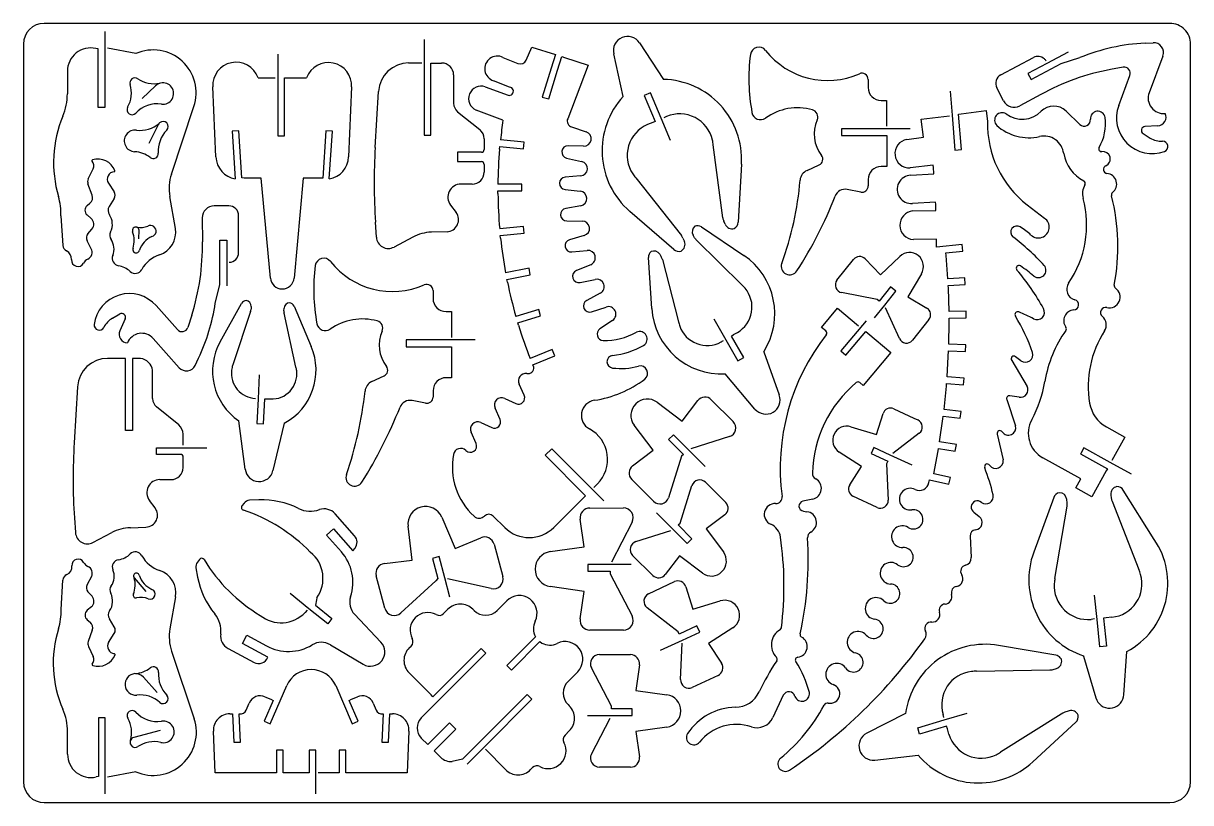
# Model space of a CAD drawing. Header units: metres. Extents: x 0 to 249, y 0 to 166.
import ezdxf

# ---------------------------------------------------------------- set-up
doc = ezdxf.new("R2010")
doc.units = ezdxf.units.M

msp = doc.modelspace()

# ---------------------------------------------------------------- linework, layer by layer
at = {"linetype": 'CONTINUOUS'}
for p, q in [((244.976305, 166.360079), (4.44405, 166.360079)), ((17.432036, 164.639334), (17.432036, 148.374397)), ((85.663889, 162.933523), (85.663889, 142.493887)), ((131.645573, 162.185366), (136.762948, 154.404538)), ((239.69432, 162.140522), (241.400116, 162.2303)), ((0, 161.930993), (0.029911, 4.44405)), ((16.010539, 160.917976), (15.501792, 161.003294)), ((16.010539, 148.374397), (16.010539, 160.917976)), ((24.030773, 159.896022), (17.955743, 161.063146)), ((54.361036, 159.791295), (54.361036, 142.374212)), ((107.42028, 158.534377), (108.662235, 161.302541)), ((108.662235, 161.302541), (113.689847, 159.686523)), ((113.689847, 159.686523), (112.747155, 156.798639)), ((128.174127, 150.768498), (126.139141, 159.851118)), ((223.24984, 160.210263), (218.671122, 157.801199)), ((249.420354, 4.44405), (249.420354, 161.930993)), ((82.327126, 157.905926), (85.140195, 157.905926)), ((87.085387, 142.493887), (87.085387, 157.890948)), ((87.085387, 157.890948), (89.374746, 157.890948)), ((102.482447, 159.088013), (105.684557, 157.801184)), ((114.121905, 156.39152), (115.064582, 159.279404)), ((115.064582, 159.279404), (115.605112, 159.102961)), ((115.605112, 159.102961), (120.692592, 157.457017)), ((120.692592, 157.457017), (116.308395, 146.010223)), ((208.840346, 155.362209), (215.813164, 159.073065)), ((218.671122, 157.801199), (214.64604, 155.63156)), ((215.320536, 154.367292), (221.754682, 157.808812)), ((221.754682, 157.808812), (225.756618, 159.04957)), ((243.479992, 159.387306), (240.547218, 151.561574)), ((9.411794, 156.140277), (9.411794, 151.352075)), ((50.141434, 154.763684), (53.837327, 154.763684)), ((55.782534, 142.374212), (55.782534, 154.763684)), ((55.782534, 154.763684), (60.525846, 154.763684)), ((91.933441, 155.347231), (91.933441, 149.302126)), ((112.747155, 156.798639), (110.876763, 150.63383)), ((112.247937, 150.215349), (114.121905, 156.39152)), ((214.64604, 155.63156), (215.320536, 154.367292)), ((234.980934, 156.99319), (232.317497, 156.499407)), ((234.05322, 148.823321), (236.44732, 155.227541)), ((25.362495, 150.334597), (28.250379, 153.057887)), ((41.148599, 137.840383), (40.490221, 152.78855)), ((70.147138, 152.78855), (69.488761, 137.840383)), ((98.711739, 152.818462), (103.559808, 151.007923)), ((103.903945, 152.758594), (100.46244, 154.120254)), ((180.500177, 154.359664), (180.500177, 152.683793)), ((209.453834, 149.795924), (208.00241, 152.579067)), ((75.189713, 139.875354), (75.907944, 151.845858)), ((110.876763, 150.63383), (112.247937, 150.215349)), ((133.979836, 151.546581), (132.662288, 150.976834)), ((132.662288, 150.976834), (135.026462, 145.440476)), ((136.284158, 146.114964), (133.979836, 151.546581)), ((183.28332, 149.900651), (184.465407, 149.900651)), ((184.465407, 149.900651), (184.465407, 144.379256)), ((198.022003, 151.905726), (198.44097, 146.758409)), ((217.414219, 151.142606), (212.910317, 148.748505)), ((17.432036, 148.374397), (16.010539, 148.374397)), ((31.647008, 134.18935), (36.450173, 148.598859)), ((92.801302, 147.506551), (97.514688, 143.690952)), ((102.482447, 145.681049), (96.721642, 147.850702)), ((200.416103, 147.042693), (205.713051, 147.745961)), ((205.713051, 147.745961), (206.027277, 145.441639)), ((222.785983, 147.641219), (225.748682, 144.768313)), ((26.873771, 140.78812), (28.893794, 144.798224)), ((134.503546, 145.217177), (133.381311, 144.753335)), ((135.026462, 145.440476), (134.503546, 145.217177)), ((138.304181, 141.371652), (136.284158, 146.114964)), ((191.827267, 145.875569), (197.917261, 146.653652)), ((192.32105, 142.045023), (191.827267, 145.875569)), ((198.44097, 146.758409), (199.024532, 139.321733)), ((199.849287, 146.997708), (200.416103, 147.042693)), ((200.447812, 139.456305), (199.849287, 146.997708)), ((46.027548, 143.449994), (44.605076, 143.361778)), ((44.605076, 143.361778), (45.263453, 133.141961)), ((46.665854, 133.355851), (46.027548, 143.449994)), ((54.361036, 142.374212), (55.782534, 142.374212)), ((64.609805, 143.449994), (63.969241, 133.32014)), ((66.032278, 143.361778), (64.609805, 143.449994)), ((65.3739, 133.141961), (66.032278, 143.361778)), ((85.663889, 142.493887), (87.085387, 142.493887)), ((117.131367, 144.244573), (120.243698, 143.22708)), ((189.522945, 143.855547), (174.799255, 143.855547)), ((174.799255, 143.855547), (174.799255, 142.449013)), ((174.799255, 142.449013), (184.477114, 142.449013)), ((184.477114, 142.449013), (184.48037, 141.880414)), ((239.275352, 142.838069), (240.786628, 141.880429)), ((242.417609, 144.513954), (239.64943, 144.334382)), ((98.472329, 141.700856), (98.472329, 139.456387)), ((101.749254, 139.516239), (101.80269, 140.082322)), ((101.80269, 140.082322), (106.875191, 139.603501)), ((107.016276, 141.027515), (101.958738, 141.506335)), ((106.875191, 139.603501), (107.016276, 141.027515)), ((119.690062, 140.129712), (116.413136, 140.234454)), ((149.466661, 124.837394), (147.416712, 140.399049)), ((184.48037, 141.880414), (184.48037, 135.805383)), ((188.789751, 141.581166), (192.32105, 142.045023)), ((97.85884, 138.842898), (92.771376, 138.842898)), ((92.771376, 138.842898), (92.771376, 136.852787)), ((116.083948, 137.600943), (119.286057, 136.897676)), ((199.024532, 139.321733), (200.447812, 139.456305)), ((13.870808, 133.141946), (14.903266, 135.281673)), ((92.771376, 136.852787), (97.85884, 136.852787)), ((98.472329, 136.239299), (98.472329, 134.593369)), ((153.431875, 136.329077), (152.743586, 123.894716)), ((167.452358, 134.982411), (170.040994, 136.149535)), ((184.48037, 135.805383), (183.298283, 135.805383)), ((194.400925, 136.059771), (189.493018, 135.521098)), ((18.180191, 132.259106), (19.407168, 130.403678)), ((47.178734, 133.306555), (46.665854, 133.355851)), ((50.829753, 133.306555), (47.178734, 133.306555)), ((52.774945, 111.999058), (50.829753, 133.306555)), ((59.807616, 133.306555), (57.862409, 111.999058)), ((63.458619, 133.306555), (59.807616, 133.306555)), ((63.969241, 133.32014), (63.458619, 133.306555)), ((119.06161, 133.785345), (115.784685, 133.545935)), ((130.837564, 133.351415), (140.593525, 121.066685)), ((180.51514, 133.022241), (180.51514, 131.660596)), ((189.627687, 133.94997), (194.550556, 134.264195)), ((14.723706, 129.700426), (13.810957, 132.10949)), ((95.913633, 132.034674), (93.489621, 132.034674)), ((101.40343, 130.583248), (106.490894, 130.598211)), ((101.405102, 130.014652), (101.40343, 130.583248)), ((106.492566, 132.019711), (101.405102, 132.019711)), ((106.490894, 130.598211), (106.492566, 132.019711)), ((115.754759, 130.882513), (119.001758, 130.538361)), ((178.929049, 130.328877), (176.026201, 130.897476)), ((13.631399, 127.455956), (14.229923, 127.94974)), ((19.407168, 128.982181), (18.344785, 127.291347)), ((32.484943, 122.577976), (31.287893, 129.3862)), ((43.916772, 127.396119), (40.789482, 127.396119)), ((91.275078, 127.560683), (92.472128, 125.98957)), ((119.106485, 127.411067), (115.889412, 126.827505)), ((194.924635, 128.18915), (189.986802, 127.904865)), ((214.511372, 127.605588), (218.177339, 124.792519)), ((8.020223, 125.256376), (8.43919, 118.971862)), ((14.484298, 124.687777), (13.631399, 125.450897)), ((38.230787, 124.837424), (38.24575, 119.720033)), ((45.996647, 117.415711), (45.996647, 125.316244)), ((139.007433, 118.074059), (129.580661, 126.22898)), ((190.061617, 126.303795), (194.99945, 126.393574)), ((13.781031, 121.455741), (14.648892, 122.443308)), ((75.444086, 120.707585), (75.234603, 123.894731)), ((106.836718, 123.011907), (101.77918, 122.518123)), ((106.976164, 121.587734), (106.836718, 123.011907)), ((116.113859, 124.208957), (119.405762, 124.164068)), ((144.887943, 122.922113), (153.940652, 116.832119)), ((149.960429, 123.475749), (149.661181, 124.164053)), ((14.499262, 118.253631), (13.616436, 119.959428)), ((24.704117, 120.348485), (24.71908, 122.18895)), ((41.986528, 110.520124), (41.986528, 120.079148)), ((41.986528, 120.079148), (43.467878, 120.079148)), ((43.467878, 120.079148), (43.467878, 110.323187)), ((83.209951, 120.722533), (79.199832, 118.612732)), ((90.526922, 121.889657), (87.190144, 121.784915)), ((101.903663, 121.093951), (106.976164, 121.587734)), ((101.958753, 120.528027), (101.903663, 121.093951)), ((119.839693, 121.081663), (116.697436, 120.153949)), ((140.937677, 120.483123), (141.251902, 119.794834)), ((143.421571, 120.602828), (143.092382, 121.171427)), ((153.566573, 110.502715), (143.780671, 120.124008)), ((195.104192, 120.30358), (190.166359, 120.213801)), ((195.104192, 118.612746), (195.104192, 120.30358)), ((117.221145, 117.565327), (120.468145, 117.894516)), ((200.610624, 119.151419), (195.104192, 118.612746)), ((197.128181, 117.383017), (200.764222, 117.742132)), ((197.184067, 116.817171), (197.128181, 117.383017)), ((200.764222, 117.742132), (200.610624, 119.151419)), ((121.231264, 114.842038), (118.208712, 113.585135)), ((134.294047, 105.490067), (133.560853, 116.383225)), ((135.969917, 117.056566), (136.299106, 116.487967)), ((136.538531, 115.919368), (139.980051, 102.632109)), ((173.841599, 111.520223), (177.387846, 115.964272)), ((179.886689, 116.083978), (183.118725, 112.672384)), ((183.118725, 112.672384), (187.263512, 116.607687)), ((197.558146, 111.849412), (197.184067, 116.817171)), ((108.063695, 114.078918), (103.051061, 113.091352)), ((103.329861, 111.688979), (108.327547, 112.676546)), ((108.327547, 112.676546), (108.063695, 114.078918)), ((191.917046, 112.911794), (189.014198, 107.988924)), ((41.005106, 106.618289), (41.986528, 110.520124)), ((103.440088, 111.131167), (103.329861, 111.688979)), ((118.986795, 111.071329), (122.203853, 111.714744)), ((185.300565, 110.090337), (182.876537, 107.022895)), ((186.425577, 109.200923), (185.300565, 110.090337)), ((201.194186, 112.043932), (197.558146, 111.849412)), ((197.632512, 110.427102), (201.268553, 110.621623)), ((197.662887, 109.859315), (197.632512, 110.427102)), ((197.797556, 104.86163), (197.662887, 109.859315)), ((201.268553, 110.621623), (201.194186, 112.043932)), ((87.534281, 109.305665), (87.534281, 107.614831)), ((123.266235, 108.78197), (120.378351, 107.210841)), ((182.430421, 107.375436), (174.844129, 108.871749)), ((182.876537, 107.022895), (182.430421, 107.375436)), ((184.046439, 106.208297), (186.425577, 109.200923)), ((189.014198, 107.988924), (193.054243, 105.594823)), ((32.918876, 100.986179), (28.370084, 106.103585)), ((42.04638, 98.397558), (46.610135, 106.567427)), ((48.555342, 104.831719), (44.814559, 93.684187)), ((48.675047, 105.909049), (48.660084, 105.355428)), ((55.677792, 104.981335), (55.707718, 105.549934)), ((57.832482, 105.983865), (61.498449, 97.380065)), ((90.317423, 104.831689), (91.49951, 104.846652)), ((91.49951, 104.846652), (91.49951, 99.295331)), ((110.128607, 105.280598), (105.235663, 103.814211)), ((110.535518, 103.89546), (110.128607, 105.280598)), ((121.410807, 104.771851), (124.538101, 105.804307)), ((170.549711, 101.464985), (173.991246, 105.579845)), ((173.991246, 105.579845), (178.480155, 101.794173)), ((181.891748, 103.49997), (184.046439, 106.208297)), ((187.173733, 99.055936), (184.24096, 105.609787)), ((201.448559, 104.891556), (197.797556, 104.86163)), ((201.458843, 103.47004), (201.448559, 104.891556)), ((19.048054, 103.42517), (20.619183, 104.322957)), ((21.756381, 103.275538), (20.619183, 100.746769)), ((35.971354, 104.053636), (35.163345, 101.450051)), ((58.25145, 92.98092), (55.722681, 104.457625)), ((105.642575, 102.444036), (110.535518, 103.89546)), ((105.804277, 101.898915), (105.642575, 102.444036)), ((125.914709, 102.961312), (123.191419, 101.120848)), ((147.506491, 103.26056), (150.095112, 98.786584)), ((180.08121, 102.886482), (174.67952, 96.452336)), ((193.503137, 103.14087), (189.971839, 98.69682)), ((197.752666, 97.873848), (197.821792, 102.49146)), ((197.821792, 102.49146), (197.822802, 103.440113)), ((197.822802, 103.440113), (201.458843, 103.47004)), ((151.30231, 99.58362), (151.770998, 99.908819)), ((151.770998, 99.908819), (152.579007, 100.372676)), ((171.447499, 100.701865), (170.549711, 101.464985)), ((175.770227, 95.531043), (179.98983, 100.558654)), ((179.98983, 100.558654), (180.425362, 100.193118)), ((180.425362, 100.193118), (185.348231, 96.078258)), ((27.726669, 99.085862), (33.263028, 92.846237)), ((96.557048, 98.771621), (81.833328, 98.771621)), ((81.833328, 98.771621), (81.833328, 97.335161)), ((81.833328, 97.335161), (91.514473, 97.335161)), ((91.514473, 97.335161), (91.514473, 90.721457)), ((150.095112, 98.786584), (152.683734, 94.327572)), ((153.928937, 95.057512), (151.30231, 99.58362)), ((201.388707, 97.754143), (197.752666, 97.873848)), ((201.332603, 96.332323), (201.388707, 97.754143)), ((21.831196, 94.836348), (18.015598, 94.836348)), ((21.831196, 79.439287), (21.831196, 94.836348)), ((25.063232, 94.836348), (23.342472, 94.836348)), ((23.342472, 94.836348), (23.342472, 79.439287)), ((36.734474, 93.34002), (37.452704, 94.896185)), ((113.016506, 96.721672), (108.303105, 94.791429)), ((108.882369, 93.492806), (113.565829, 95.393124)), ((113.565829, 95.393124), (113.016506, 96.721672)), ((152.683734, 94.327572), (153.928937, 95.057512)), ((158.205129, 96.272778), (161.51198, 87.025564)), ((174.67952, 96.452336), (175.770227, 95.531043)), ((185.348231, 96.078258), (179.467721, 89.075513)), ((197.378588, 90.915978), (197.640922, 95.270728)), ((197.640922, 95.270728), (197.696562, 96.452043)), ((197.696562, 96.452043), (201.332603, 96.332323)), ((213.16469, 94.312623), (212.027492, 95.195448)), ((27.621928, 86.247511), (27.621928, 92.292616)), ((109.096151, 92.965927), (108.882369, 93.492806)), ((211.189557, 94.372476), (214.481446, 88.866044)), ((50.41077, 91.334975), (50.141434, 86.187659)), ((74.486416, 89.913448), (77.075038, 91.095535)), ((91.514473, 90.721457), (90.332386, 90.721457)), ((156.319774, 84.032938), (149.99037, 91.514503)), ((201.014629, 90.616715), (197.378588, 90.915978)), ((200.907001, 89.208628), (201.014629, 90.616715)), ((11.581452, 88.77628), (10.863217, 76.805776)), ((87.549244, 87.938315), (87.549244, 86.57667)), ((107.016291, 86.965712), (105.909019, 89.344849)), ((179.467721, 89.075513), (178.734528, 89.674038)), ((196.735173, 83.958137), (197.228957, 88.910918)), ((197.228957, 88.910918), (197.27096, 89.477964)), ((197.27096, 89.477964), (200.907001, 89.208628)), ((49.049125, 86.382179), (49.617724, 86.292401)), ((50.141434, 86.187659), (49.872097, 80.920637)), ((51.29139, 80.845937), (51.590878, 86.23672)), ((51.590878, 86.23672), (52.161456, 86.202622)), ((52.161456, 86.202622), (52.819834, 86.172696)), ((85.948189, 85.274878), (83.060305, 85.828514)), ((102.856541, 86.307334), (105.250641, 85.200062)), ((135.43126, 85.469399), (140.78806, 81.429353)), ((140.78806, 81.429353), (144.109875, 85.828514)), ((146.997759, 86.023034), (151.681219, 81.339575)), ((210.142138, 86.038012), (212.012529, 80.426839)), ((212.790612, 86.576685), (210.770589, 86.875948)), ((33.188212, 80.636337), (28.474826, 84.466884)), ((101.868974, 81.818395), (100.791629, 84.227459)), ((182.310716, 78.571411), (183.687324, 83.06035)), ((185.976683, 84.077842), (190.241606, 82.094157)), ((196.495763, 81.968041), (196.563417, 82.532601)), ((196.563417, 82.532601), (200.184495, 82.09867)), ((200.356251, 83.509243), (196.735173, 83.958137)), ((200.184495, 82.09867), (200.356251, 83.509243)), ((47.388218, 71.194588), (46.056499, 81.489221)), ((49.872097, 80.920637), (51.29139, 80.845937)), ((55.752607, 80.980475), (53.343543, 70.880362)), ((97.724187, 81.145054), (100.103325, 80.067709)), ((134.578361, 75.219655), (130.523353, 80.561492)), ((176.83421, 80.262244), (182.310716, 78.571411)), ((190.241606, 82.094157), (191.138963, 81.698705)), ((195.777533, 77.045171), (196.495763, 81.968041)), ((231.419709, 80.232333), (235.355012, 78.047716)), ((23.342472, 79.439287), (21.831196, 79.439287)), ((34.130889, 76.29703), (34.130889, 78.646241)), ((96.721657, 76.671078), (95.659275, 79.065179)), ((138.887743, 78.511543), (137.883269, 77.507069)), ((137.883269, 77.507069), (141.055452, 74.334885)), ((145.651077, 71.748208), (138.887743, 78.511543)), ((150.903136, 78.137465), (142.613562, 75.53388)), ((191.438225, 78.85571), (185.767199, 74.501439)), ((208.092189, 78.646226), (209.349092, 73.169721)), ((235.355012, 78.047716), (232.57187, 73.020104)), ((28.429938, 74.29197), (28.429938, 75.77332)), ((28.429938, 75.77332), (39.188427, 75.77332)), ((112.896786, 75.563806), (111.490252, 74.157272)), ((124.014392, 64.446201), (112.896786, 75.563806)), ((130.179201, 71.89784), (134.578361, 75.219655)), ((179.123569, 71.748223), (174.305471, 74.845591)), ((181.742117, 75.803232), (181.143561, 74.508447)), ((185.213563, 74.187214), (181.742117, 75.803232)), ((194.52063, 70.162132), (195.448344, 75.070038)), ((195.448344, 75.070038), (195.541821, 75.630901)), ((195.541821, 75.630901), (199.132972, 75.032376)), ((199.368684, 76.446646), (195.777533, 77.045171)), ((199.132972, 75.032376), (199.368684, 76.446646)), ((226.616544, 75.728416), (225.947492, 74.566917)), ((232.227718, 72.616085), (226.616544, 75.728416)), ((33.58628, 74.29197), (28.429938, 74.29197)), ((34.130889, 73.169736), (34.132621, 73.765455)), ((34.130889, 71.523791), (34.130889, 73.169736)), ((111.490252, 74.157272), (120.138941, 65.508583)), ((140.653392, 73.932825), (137.87025, 65.104579)), ((141.055452, 74.334885), (140.653392, 73.932825)), ((181.143561, 74.508447), (184.689823, 72.862503)), ((184.689823, 72.862503), (184.450444, 72.346749)), ((184.450444, 72.346749), (184.794596, 64.595847)), ((189.897023, 72.01756), (185.213563, 74.187214)), ((225.958166, 69.129676), (217.80326, 73.633578)), ((225.947492, 74.566917), (225.883009, 74.450666)), ((225.883009, 74.450666), (231.628851, 71.263519)), ((236.746583, 70.117242), (232.227718, 72.616085)), ((176.579837, 67.827883), (179.123569, 71.748223)), ((198.081855, 69.399012), (194.52063, 70.162132)), ((231.374819, 70.805546), (228.322341, 65.314077)), ((231.628851, 71.263519), (231.374819, 70.805546)), ((29.16313, 68.965096), (31.572194, 68.965096)), ((122.652747, 68.037352), (121.90459, 67.289196)), ((134.66814, 64.326496), (129.98468, 69.009956)), ((140.30921, 59.672965), (142.823016, 67.678237)), ((145.770753, 68.381504), (150.080134, 64.102049)), ((193.503137, 68.33663), (193.621182, 68.89284)), ((193.621182, 68.89284), (197.780932, 68.010016)), ((197.780932, 68.010016), (198.081855, 69.399012)), ((224.910747, 67.214395), (225.958166, 69.129676)), ((120.138941, 65.508583), (113.330717, 58.74525)), ((182.415458, 63.024719), (177.268141, 65.403856)), ((220.167435, 65.149483), (215.88798, 53.448318)), ((228.322341, 65.314077), (224.910747, 67.214395)), ((232.362536, 65.733045), (232.452165, 64.999852)), ((241.639527, 56.156646), (235.01101, 66.705649)), ((28.145637, 62.905013), (26.948587, 64.49112)), ((47.163726, 63.937454), (46.714832, 63.383819)), ((50.350873, 64.610795), (48.33085, 64.53598)), ((121.051647, 62.890035), (128.233949, 62.904999)), ((168.67932, 64.790353), (166.584481, 64.356422)), ((220.421808, 47.852111), (223.025393, 63.323981)), ((223.040356, 64.012285), (222.950577, 64.745478)), ((232.616759, 64.326511), (238.377714, 49.752427)), ((10.908107, 60.825153), (11.132554, 57.637999)), ((70.77556, 56.964639), (66.600847, 61.678022)), ((89.389679, 60.944828), (92.247637, 54.226385)), ((102.871504, 58.730287), (100.387624, 61.184239)), ((119.82467, 54.600463), (118.986735, 60.525861)), ((130.074429, 59.867486), (125.660306, 51.353465)), ((135.311525, 61.857579), (141.835449, 55.333658)), ((149.885613, 61.438612), (145.875495, 58.416064)), ((166.674245, 62.216695), (167.437365, 62.111953)), ((203.12443, 61.977299), (204.261628, 61.079512)), ((14.873341, 55.528199), (18.898423, 57.652964)), ((22.878615, 58.700381), (26.200431, 58.820086)), ((64.805256, 57.11427), (66.301569, 58.445989)), ((66.301569, 58.445989), (70.431393, 53.762528)), ((83.075238, 51.772431), (82.207376, 58.999623)), ((130.897416, 55.737665), (138.334092, 58.086877)), ((139.90715, 59.270905), (140.30921, 59.672965)), ((142.839923, 56.338132), (139.90715, 59.270905)), ((145.875495, 58.416064), (149.571388, 53.508159)), ((67.947528, 53.568008), (64.805256, 57.11427)), ((92.247637, 54.226385), (97.739105, 56.560633)), ((100.567137, 55.169062), (102.437528, 48.241133)), ((141.835449, 55.333658), (142.839923, 56.338132)), ((202.286495, 56.859904), (202.555831, 52.311113)), ((70.431393, 53.762528), (70.865339, 54.301202)), ((88.82108, 52.520588), (87.4396, 52.145768)), ((90.048056, 47.956833), (88.82108, 52.520588)), ((112.597478, 53.582972), (119.82467, 54.600463)), ((134.488553, 48.510473), (130.179171, 52.789929)), ((140.174542, 52.715113), (137.166953, 48.690031)), ((145.082449, 49.01922), (140.174542, 52.715113)), ((36.8691, 50.096561), (37.228214, 48.121428)), ((37.63222, 51.922063), (37.183326, 51.368427)), ((77.134875, 51.039238), (83.075238, 51.772431)), ((87.4396, 52.145768), (88.594488, 47.818416)), ((129.879894, 50.829756), (120.58779, 50.829756)), ((120.58779, 50.829756), (120.58779, 49.408258)), ((8.065067, 41.238389), (8.469072, 47.522904)), ((14.544103, 48.241134), (13.631352, 46.550301)), ((26.215344, 45.098874), (23.731464, 47.956832)), ((77.25458, 41.492761), (75.399152, 48.450616)), ((88.594488, 47.818416), (88.132776, 47.343345)), ((91.155343, 43.841972), (90.048056, 47.956833)), ((99.968612, 45.682438), (90.646582, 47.747349)), ((120.58779, 49.408258), (125.405918, 49.408258)), ((125.405918, 49.408258), (125.405918, 48.839659)), ((125.405918, 48.839659), (130.074414, 39.846818)), ((13.795946, 45.024062), (14.678771, 44.051458)), ((88.132776, 47.343345), (80.651211, 40.490231)), ((119.82467, 45.098876), (112.597478, 46.131332)), ((118.98672, 39.203402), (119.82467, 45.098876)), ((133.605743, 44.590133), (139.112175, 47.178755)), ((141.551165, 46.071483), (143.032515, 41.268319)), ((32.529785, 43.91679), (31.317771, 37.108565)), ((61.034547, 41.402984), (56.994502, 44.620057)), ((101.270404, 41.028902), (103.30539, 43.093814)), ((143.032515, 41.268319), (148.898062, 43.048931)), ((229.414649, 39.113643), (228.875977, 44.260959)), ((14.529139, 41.792025), (13.661278, 41.058832)), ((60.615595, 41.073793), (60.21159, 40.594973)), ((65.044666, 38.200874), (61.034547, 41.402984)), ((62.414279, 42.12642), (65.934, 39.325934)), ((76.386719, 34.265571), (70.760582, 40.205933)), ((89.77872, 40.355562), (90.706434, 41.283276)), ((96.048272, 41.283276), (96.302645, 41.028902)), ((139.920184, 36.480117), (133.291517, 41.612471)), ((13.661278, 39.023846), (14.259803, 38.545026)), ((19.437046, 37.51257), (18.389627, 39.218367)), ((65.934, 39.325934), (65.044666, 38.200874)), ((143.930336, 37.715079), (140.159627, 35.964393)), ((144.528828, 36.405301), (143.930336, 37.715079)), ((228.875977, 39.203422), (228.187673, 39.128606)), ((230.028138, 33.263059), (229.414649, 39.113643)), ((231.374819, 39.457793), (230.809478, 39.397019)), ((230.809478, 39.397019), (231.452892, 33.411767)), ((232.586833, 39.577498), (231.374819, 39.457793)), ((14.738623, 36.79434), (13.855799, 34.385276)), ((18.225032, 34.220681), (19.437046, 36.091073)), ((46.834537, 33.98127), (47.777214, 35.731956)), ((47.777214, 35.731956), (51.951928, 33.45756)), ((109.42531, 35.417729), (103.275463, 29.252919)), ((128.233949, 36.839228), (121.051647, 36.824264)), ((140.159627, 35.964393), (139.920184, 36.480117)), ((140.847898, 34.684541), (144.528828, 36.405301)), ((151.576462, 37.318052), (146.42913, 33.981274)), ((13.915651, 33.35282), (14.933144, 31.213092)), ((43.737169, 32.903924), (49.28849, 29.92626)), ((52.221264, 31.033533), (46.834537, 33.98127)), ((65.598302, 33.696972), (72.630973, 29.552182)), ((82.446786, 33.038591), (82.865754, 33.427632)), ((97.82694, 32.92083), (87.530651, 22.609576)), ((98.846377, 31.901393), (97.82694, 32.92083)), ((104.27737, 28.251012), (110.391514, 34.365171)), ((110.391514, 34.365171), (110.801903, 34.056084)), ((136.164438, 32.514887), (140.847898, 34.684541)), ((140.413952, 26.305183), (140.743141, 34.05609)), ((146.42913, 33.981274), (149.197309, 29.776629)), ((220.646255, 31.467483), (208.346562, 33.56232)), ((231.452892, 33.411767), (230.028138, 33.263059)), ((31.676886, 32.305402), (36.509977, 17.910867)), ((85.035423, 18.090424), (98.846377, 31.901393)), ((123.086633, 31.602131), (129.715299, 31.602131)), ((220.895858, 31.390629), (220.646255, 31.467483)), ((226.541878, 31.317849), (226.541878, 31.302886)), ((226.541878, 31.302886), (229.160426, 22.354931)), ((235.115602, 22.998346), (235.818869, 32.275491)), ((87.130246, 23.013294), (82.431823, 27.696754)), ((103.275463, 29.252919), (104.27737, 28.251012)), ((118.463025, 27.951127), (116.398113, 25.886215)), ((125.645328, 20.589267), (121.380836, 28.804025)), ((131.63058, 29.417514), (130.852497, 23.955971)), ((203.663103, 28.055884), (219.344463, 28.32522)), ((220.032767, 28.429962), (220.750997, 28.654409)), ((28.624408, 23.52204), (25.661708, 26.798966)), ((52.73001, 16.818558), (56.291235, 24.973464)), ((66.7355, 24.988427), (70.281762, 16.818558)), ((148.43419, 27.173044), (142.942721, 24.599386)), ((51.622739, 22.594326), (52.864678, 22.055654)), ((70.147094, 22.055654), (71.37407, 22.594326)), ((87.530651, 22.609576), (87.130246, 23.013294)), ((107.672679, 23.090054), (93.86171, 9.279085)), ((108.677153, 22.08558), (107.672679, 23.090054)), ((130.852497, 23.955971), (137.51109, 23.028257)), ((162.379842, 22.908552), (160.165284, 18.16524)), ((235.083958, 22.57625), (235.115602, 22.998346)), ((47.61262, 19.766295), (48.270998, 21.262608)), ((53.371842, 21.795946), (51.456156, 17.370562)), ((52.864678, 22.055654), (53.371842, 21.795946)), ((69.637641, 21.801232), (70.147094, 22.055654)), ((71.555616, 17.370562), (69.637641, 21.801232)), ((74.740774, 21.262608), (75.384189, 19.766295)), ((98.472299, 11.865762), (108.677153, 22.08558)), ((116.398113, 20.918456), (116.652487, 20.664083)), ((125.645328, 20.020668), (125.645328, 20.589267)), ((130.119304, 20.020668), (125.645328, 20.020668)), ((130.119304, 18.569244), (130.119304, 20.020668)), ((17.461913, 18.12035), (16.040416, 18.12035)), ((16.040416, 18.12035), (16.040416, 5.573462)), ((17.461913, 1.855428), (17.461913, 18.12035)), ((44.141174, 18.973249), (44.710415, 18.968159)), ((44.710415, 18.968159), (44.949624, 12.898218)), ((46.37068, 12.898218), (46.13127, 18.988212)), ((76.865539, 18.988212), (76.626129, 12.898218)), ((78.047185, 12.898218), (78.286378, 18.967745)), ((78.286378, 18.967745), (78.855635, 18.973249)), ((120.572827, 18.569244), (130.119304, 18.569244)), ((121.380836, 10.369449), (125.375991, 18.045535)), ((188.505452, 19.033116), (180.215878, 14.828477)), ((191.094073, 15.965675), (196.735173, 17.641545)), ((196.705247, 18.180218), (196.510726, 18.838596)), ((196.735173, 17.641545), (201.687969, 19.107932)), ((221.786596, 18.87413), (208.825382, 10.773469)), ((222.097679, 19.092969), (221.786596, 18.87413)), ((223.052817, 19.472552), (222.72613, 19.377268)), ((223.44436, 19.601715), (223.052817, 19.472552)), ((9.441675, 10.354486), (9.441675, 15.142688)), ((29.252859, 15.412024), (23.611759, 13.900748)), ((40.96899, 6.329404), (40.609875, 15.292319)), ((51.456156, 17.370562), (52.73001, 16.818558)), ((70.281762, 16.818558), (71.555616, 17.370562)), ((82.386934, 15.292319), (82.027819, 6.329404)), ((91.035623, 17.057968), (86.412016, 12.404435)), ((87.773661, 11.057753), (92.397268, 15.68136)), ((92.397268, 15.68136), (91.035623, 17.057968)), ((116.652487, 15.322245), (115.739736, 14.409494)), ((137.51109, 16.130254), (130.852497, 15.187577)), ((130.852497, 15.187577), (131.63058, 9.755961)), ((191.501621, 14.595708), (191.094073, 15.965675)), ((197.277389, 16.301505), (191.501621, 14.595708)), ((197.43844, 15.756191), (197.277389, 16.301505)), ((197.782592, 14.60403), (197.43844, 15.756191)), ((215.723385, 8.72352), (224.895784, 17.177688)), ((44.949624, 12.898218), (46.37068, 12.898218)), ((76.626129, 12.898218), (78.047185, 12.898218)), ((86.412016, 12.404435), (85.035423, 13.781043)), ((55.483226, 11.177458), (54.061729, 11.177458)), ((54.061729, 11.177458), (54.061729, 6.329404)), ((55.483226, 6.329404), (55.483226, 11.177458)), ((62.485971, 11.177458), (61.064474, 11.177458)), ((61.064474, 11.177458), (61.064474, 6.329404)), ((62.485971, 1.885354), (62.485971, 11.177458)), ((68.93508, 11.177458), (67.513583, 11.177458)), ((67.513583, 11.177458), (67.513583, 6.329404)), ((68.93508, 6.344412), (68.93508, 11.177458)), ((89.150269, 9.681145), (87.773661, 11.057753)), ((94.821295, 8.214758), (98.472299, 11.865762)), ((103.051001, 7.062597), (98.74162, 11.386942)), ((181.921675, 9.067672), (191.183852, 10.100128)), ((93.86171, 9.279085), (91.598275, 8.802793)), ((129.715299, 7.571344), (123.086633, 7.571344)), ((16.040416, 5.573462), (15.531669, 5.491469)), ((24.060653, 6.583777), (17.985622, 5.416653)), ((54.061729, 6.329404), (40.96899, 6.329404)), ((61.064474, 6.329404), (55.483226, 6.329404)), ((67.513583, 6.329404), (63.009681, 6.329404)), ((69.503679, 6.329404), (68.93508, 6.344412)), ((82.027819, 6.329404), (69.503679, 6.329404)), ((108.811807, 7.481565), (108.392839, 7.062597)), ((4.458998, 0), (124.717674, 0.014963)), ((124.717674, 0.014963), (244.976305, 0.014963))]:
    msp.add_line(p, q, dxfattribs=at)
for centre, radius, start, end in [((4.44405, 161.916005), 4.444075, 90, 179.806761), ((244.991242, 161.930993), 4.429112, 0, 90.193239), ((129.101377, 160.525169), 3.037958, 33.126166, 192.819277), ((241.750558, 119.899168), 42.291372, 92.786863, 112.22127), ((241.532652, 160.144967), 2.089541, -21.25977, 93.636604), ((14.394518, 156.145155), 4.982727, 77.160395, 180.056099), ((27.743667, 151.502607), 9.177962, 341.555696, 473.862583), ((194.577582, 154.591719), 39.561773, 172.578969, 190.603312), ((157.162746, 159.455778), 1.832113, 38.619764, 172.292234), ((171.828427, 170.995082), 16.829072, 218.150428, 293.837463), ((45.454969, 153.096219), 4.974273, 19.585781, 183.546121), ((65.179252, 153.010168), 4.972827, -2.554275, 159.352385), ((82.331222, 151.471764), 6.434163, 90.036475, 176.666836), ((89.374746, 155.332209), 2.558739, 0.336374, 90), ((101.272625, 156.685385), 2.690036, 63.272856, 252.471515), ((106.180482, 159.048284), 1.342088, 248.31415, 337.485583), ((216.775845, 157.198084), 2.107678, 47.774807, 117.177553), ((216.76495, 157.212018), 2.104755, 31.9211, 47.300277), ((23.84855, 153.628227), 1.091488, 56.577917, 196.827793), ((179.168331, 154.383269), 1.332055, -1.015374, 113.847054), ((209.803401, 153.554545), 2.048201, 118.047015, 208.441487), ((240.790303, 109.517242), 47.740049, 100.222893, 119.317813), ((235.210793, 155.692342), 1.320999, 339.399109, 460.020729), ((17.073606, 151.469634), 6.019164, 329.88095, 377.825798), ((27.92335, 159.672011), 6.197699, 235.91189, 281.398072), ((29.879, 151.291664), 2.402488, 103.632208, 132.67892), ((29.819852, 151.391157), 2.29211, -98.215467, 102.781484), ((97.830173, 150.289121), 2.678567, 70.784729, 245.552955), ((103.80736, 151.86842), 0.895398, 253.95025, 443.807587), ((136.388201, 137.335301), 17.073351, -3.378703, 88.742299), ((183.28332, 152.683793), 2.783142, 180, 270), ((-2.3792, 151.292116), 11.791146, -23.799509, 0.291355), ((140.782603, 139.181111), 17.124287, 137.416505, 229.144373), ((211.715749, 151.033337), 2.578265, 208.681495, 297.601708), ((243.634349, 150.409921), 3.294948, 159.541985, 275.912762), ((23.23404, 147.93078), 1.085729, 151.477048, 316.058114), ((28.558267, 143.070444), 6.123779, 81.22651, 137.882677), ((94.232906, 149.306013), 2.299468, 180.096852, 231.495201), ((157.501391, 147.628957), 1.837589, 189.931414, 305.338337), ((165.414318, 136.606984), 11.730731, 74.219519, 125.728238), ((168.196588, 146.385371), 1.564345, 335.671088, 434.884357), ((209.130061, 145.691599), 1.598466, 56.707957, 224.371619), ((213.425745, 151.553135), 5.671322, 232.934338, 315.54691), ((220.160297, 144.92481), 3.777976, 45.972944, 135.318174), ((229.573834, 146.007907), 1.585033, 9.869508, 184.246185), ((241.190633, 146.174847), 7.612955, 159.641662, 290.358338), ((32.540846, 136.642067), 26.080309, 157.710576, 196.085112), ((24.964415, 149.726199), 6.217644, 262.895037, 310.634003), ((29.639863, 144.556948), 0.784113, 131.700629, 162.078967), ((29.873879, 144.341863), 1.100833, -46.652305, 133.347695), ((200.616814, 131.25008), 99.189751, 171.634432, 174.064988), ((117.552796, 145.515621), 1.339091, 158.324079, 251.656533), ((136.163595, 138.170836), 7.146355, 112.91276, 213.569323), ((140.219028, 139.867061), 7.177132, 112.683365, 118.24216), ((140.235695, 139.875887), 7.175441, 12.643429, 112.833327), ((176.357802, 142.723727), 7.380665, 155.870878, 218.100343), ((227.746648, 144.837072), 21.727784, 178.405562, 232.472607), ((226.675046, 145.721172), 1.328944, 225.807792, 367.32231), ((221.347715, 144.914881), 9.882378, -30.660454, 7.937632), ((242.351663, 146.324823), 1.812069, -87.914373, 26.469551), ((23.872798, 141.269766), 2.309175, 81.969979, 267.607543), ((35.028923, 139.15394), 6.213213, 135.078319, 184.390287), ((95.928597, 141.702263), 2.543732, -0.03168, 51.42568), ((119.759877, 141.715397), 1.587221, -92.521002, 72.252499), ((214.878814, 152.285724), 10.342392, 228.216148, 282.656467), ((218.083967, 138.060571), 4.239386, 6.950359, 102.797982), ((239.689028, 143.529566), 0.805789, 92.816729, 239.110784), ((200.547618, 132.237109), 125.590394, 176.513193, 183.808693), ((116.399958, 138.898772), 1.335747, 89.434723, 256.315244), ((135.49158, 138.893673), 12.019772, 7.19471, 12.262037), ((189.283562, 138.567632), 3.053725, 99.306017, 273.933042), ((230.37229, 139.576107), 0.603183, 150.255119, 277.125016), ((243.227025, 145.740422), 4.566737, 237.697773, 272.235711), ((243.465223, 140.075475), 1.103322, -70.1919, 93.119806), ((14.801378, 137.062599), 0.150378, 96.804568, 224.315362), ((15.948832, 133.520768), 3.870716, 21.232463, 107.520565), ((23.431084, 132.917565), 6.054893, 52.724515, 86.730571), ((27.76051, 138.585489), 1.077437, -127.929542, 4.942625), ((46.131182, 138.053009), 4.987118, 182.443539, 259.979881), ((64.559394, 138.006403), 4.932162, 279.505472, 358.071025), ((97.85884, 139.456387), 0.613488, -90, 0), ((200.617734, 131.221203), 99.215846, 175.204133, 179.538868), ((169.485943, 137.363393), 1.334741, 294.572821, 397.155853), ((230.267548, 139.935207), 8.090751, 189.688682, 242.818889), ((230.668366, 137.411495), 1.581639, -67.051962, 98.041659), ((13.560996, 135.964918), 1.506157, 333.022917, 401.227116), ((19.529604, 133.107676), 1.594047, 93.865918, 212.16347), ((19.427248, 134.847655), 0.149646, -91.95953, 30.035387), ((97.85884, 136.239299), 0.613488, 0, 90), ((118.954111, 135.357356), 1.575682, -86.088005, 77.838472), ((168.509244, 132.645676), 2.564632, 114.336846, 174.587798), ((183.298283, 133.022241), 2.783142, 90, 180), ((14.576565, 120.170385), 180.524993, 4.477709, 5.049574), ((231.642456, 135.175446), 0.857611, 114.630021, 263.099226), ((15.080628, 132.55385), 1.345185, 154.075542, 199.289061), ((40.964284, 131.077729), 9.823126, 161.532614, 189.915678), ((95.913633, 134.593369), 2.558695, -90, 0), ((115.903607, 132.21272), 1.338509, 95.097262, 263.615239), ((140.232888, 140.816112), 11.999742, 213.349649, 218.467562), ((100.924655, 137.909119), 65.224977, 339.541749, 355.584538), ((189.73256, 130.922981), 3.028805, 91.984286, 274.815143), ((226.288813, 132.198502), 0.609093, 329.028757, 422.330815), ((231.334728, 132.049707), 2.283532, -53.077076, 84.857365), ((13.210527, 129.182241), 1.599446, 309.593992, 378.90366), ((18.244584, 129.692929), 1.362631, -31.439653, 31.439653), ((93.491987, 129.248428), 2.786247, 90.048658, 217.282214), ((200.579893, 131.205896), 99.181945, 180.688179, 185.025224), ((118.820298, 128.966884), 1.581919, -79.577165, 83.413178), ((175.593326, 128.640667), 2.297949, 79.142052, 158.684498), ((179.176899, 131.64407), 1.338343, -100.672342, 0.707503), ((230.070151, 129.994721), 3.767627, 149.885393, 195.35341), ((233.064426, 129.763216), 0.583562, 127.827197, 202.931055), ((-3.97919, 125.817249), 12.012514, -2.676151, 17.433223), ((14.499261, 126.453427), 1.32599, 130.88181, 229.11819), ((19.69151, 126.423423), 1.602173, 147.199435, 214.726292), ((40.789482, 124.837424), 2.558695, 90, 180), ((43.946698, 125.34617), 2.050167, 359.163625, 450.836375), ((92.960904, 160.591628), 86.296538, 326.935974, 338.865003), ((14.593283, 119.775997), 180.527498, 2.100756, 2.671132), ((205.399576, 123.278497), 21.800819, 325.376843, 375.207415), ((189.300813, 118.685019), 44.567275, -10.579157, 14.091477), ((15.502036, 123.476226), 3.520155, -27.336226, 35.307183), ((90.426832, 124.448553), 2.560853, -87.760054, 36.995974), ((116.086629, 125.525516), 1.316841, 98.613342, 271.184842), ((151.426146, 125.038699), 1.969798, 185.865642, 206.361195), ((190.323392, 123.2624), 3.05264, 94.919357, 267.051311), ((216.882999, 122.869223), 2.318271, -132.916397, 56.060242), ((13.473156, 123.485357), 1.571057, 318.449576, 409.93879), ((24.002649, 122.168688), 0.716717, 1.619966, 202.910768), ((24.941715, 127.68067), 4.894591, 262.114249, 289.672809), ((27.158714, 122.00763), 1.20683, 285.060569, 478.14364), ((27.576816, 121.711345), 4.984051, 287.834507, 370.013532), ((119.401558, 122.59173), 1.572344, -73.820276, 89.84678), ((144.346416, 121.87265), 1.436772, 125.536409, 209.21279), ((144.093054, 121.756243), 1.411064, 55.713888, 114.346631), ((151.408589, 124.082164), 1.570002, 202.721443, 288.457409), ((151.146961, 124.001853), 1.600216, 298.301892, 356.16111), ((212.317306, 121.780754), 1.337757, 58.561414, 229.242018), ((187.70281, 87.449263), 43.577909, 50.69967, 54.489617), ((14.770215, 120.589722), 1.314715, 138.798216, 208.647187), ((20.080994, 121.12582), 1.626858, 153.184334, 214.098037), ((15.876113, 118.19435), 3.499235, -23.176818, 35.247383), ((18.449894, 120.005448), 5.242864, -18.137514, 21.062633), ((29.338796, 116.471355), 4.752743, 113.123877, 162.386682), ((77.987233, 120.85289), 2.547294, 183.270109, 298.426702), ((87.500914, 112.633574), 9.156616, 91.944963, 117.944683), ((200.601836, 131.218293), 99.220661, 186.185187, 190.526671), ((117.06857, 118.881747), 1.325232, 106.263305, 276.611208), ((139.787507, 119.16744), 1.593134, -62.071917, 23.191847), ((138.376714, 119.366073), 2.793981, 23.566035, 37.493377), ((145.381688, 121.698787), 2.245703, 209.210846, 224.526657), ((182.419064, 82.172074), 48.291251, 42.307625, 53.055741), ((9.790059, 119.059816), 1.353729, 183.725235, 246.358624), ((8.065005, 115.892773), 2.260671, 1.812421, 58.47035), ((13.107962, 117.490016), 1.587081, 293.905986, 388.760185), ((24.101574, 118.085092), 0.728757, 156.69978, 346.057065), ((-9.472165, 118.649269), 47.729927, -17.806075, 1.28547), ((43.91548, 117.430627), 2.08122, 272.095695, 359.589353), ((120.629288, 116.313173), 1.589533, -67.746025, 95.818512), ((134.965349, 116.471566), 1.407271, 124.940023, 183.599105), ((134.758739, 116.36682), 1.393809, 29.660801, 115.468587), ((140.050175, 119.275185), 1.590603, 229.037545, 287.696265), ((189.344506, 114.450285), 2.997485, -30.88127, 133.967206), ((11.658231, 115.788774), 1.345183, 172.503585, 334.097963), ((14.472828, 114.394672), 1.795825, 113.696326, 153.31491), ((20.559026, 116.203714), 1.58925, 157.294484, 261.346803), ((31.349027, 110.368498), 6.970009, 108.796162, 150.416028), ((64.196819, 114.401778), 1.832113, 38.619764, 172.292234), ((78.886206, 125.989824), 16.87784, 218.230834, 293.676543), ((134.361308, 115.337293), 2.253689, 14.967825, 30.702045), ((145.506448, 104.360727), 15.05561, -32.493571, 55.930137), ((163.750594, 114.496188), 1.821894, 160.265457, 327.239877), ((178.689591, 114.931865), 1.661447, 43.902965, 141.582258), ((19.526841, 109.859345), 4.838646, 47.129864, 80.566373), ((23.89736, 114.560049), 1.579932, 226.945968, 331.640644), ((101.745705, 109.532648), 39.695356, 172.596701, 190.581743), ((118.669224, 112.350354), 1.31786, 110.453004, 283.944078), ((212.740576, 114.098037), 0.592887, 55.673364, 221.543574), ((176.409463, 82.906395), 47.29109, 28.504639, 40.636108), ((188.063064, 78.90496), 43.575771, 50.240154, 54.971405), ((216.9037, 113.664963), 1.59215, -127.572204, 39.488272), ((55.318677, 112.223505), 2.553615, 185.042451, 354.957549), ((86.187586, 109.291869), 1.346765, 0.586938, 112.883312), ((200.618248, 131.099822), 99.208578, 191.611792, 195.963968), ((122.543354, 110.178918), 1.572902, -62.639729, 102.465051), ((149.468998, 105.771641), 6.230648, 299.943575, 400.455124), ((146.228231, 102.998082), 10.496228, 40.496948, 45.641877), ((175.160472, 110.505476), 1.664072, 142.42514, 259.041283), ((225.258001, 109.579555), 2.324251, 145.626691, 255.379834), ((232.030944, 107.919345), 2.31276, -103.411277, 55.677667), ((233.683948, 110.319802), 0.601882, 162.304921, 234.564976), ((22.666001, 101.049563), 7.621004, 41.54209, 172.354223), ((90.317423, 107.614831), 2.783142, 180, 270), ((224.391091, 106.27788), 1.089347, 273.724447, 435.092437), ((-0.960081, 112.936572), 42.438162, 334.84312, 351.437851), ((47.664862, 105.968642), 1.212845, 91.759247, 150.415764), ((47.463549, 105.978569), 1.21349, -3.284205, 82.229125), ((46.550282, 105.505045), 2.1151, 341.437257, 355.943666), ((57.637677, 104.885547), 1.962225, 177.201924, 192.596261), ((56.933871, 105.475078), 1.228436, 92.754232, 176.506478), ((56.742837, 105.528546), 1.18095, 22.678086, 83.582119), ((121.00858, 106.039605), 1.330032, 118.284196, 287.602937), ((125.034524, 104.289899), 1.593696, -56.475635, 108.149143), ((149.182855, 106.40982), 14.91719, 183.534946, 273.10312), ((192.21648, 104.17354), 1.649817, -38.750487, 59.483132), ((212.490883, 104.174101), 0.610745, 68.391659, 211.048615), ((216.605112, 104.689642), 1.572909, -118.356299, 29.958873), ((224.597646, 102.886563), 2.308269, 93.372581, 217.077314), ((231.234722, 104.626569), 1.074953, 76.01383, 231.58594), ((21.266471, 99.512938), 4.497436, 119.555249, 154.487048), ((21.02152, 103.618735), 0.811051, -25.033653, 119.740247), ((72.459172, 91.165323), 12.08304, 74.817614, 124.77004), ((75.234358, 101.315409), 1.560551, 335.648396, 435.555332), ((150.163909, 105.197972), 10.502124, 194.141561, 199.256927), ((178.006113, 83.031591), 39.839308, 19.116054, 31.519448), ((196.182132, 64.419461), 43.580537, 63.161055, 67.704602), ((228.982003, 101.975853), 2.404599, -31.572561, 48.770738), ((16.227422, 101.986436), 1.117334, 176.04385, 331.310811), ((22.306524, 99.990769), 1.848961, 155.865617, 267.789276), ((25.272545, 96.915782), 3.275969, 41.484983, 157.996172), ((33.906533, 101.869276), 1.324887, 221.800937, 341.553272), ((64.520619, 102.589131), 1.828259, 190.911097, 304.967104), ((83.431098, 97.656992), 7.415586, 156.010516, 217.7645), ((200.582553, 131.227754), 99.21241, 197.194517, 201.54647), ((123.931266, 100.01347), 1.331788, 123.747136, 269.070002), ((124.298971, 112.612677), 13.936259, 268.399186, 298.820278), ((131.717335, 98.976541), 1.588701, -58.671309, 116.150899), ((146.121088, 103.824421), 6.232606, 199.593779, 298.318185), ((208.152184, 71.31446), 46.427176, 142.029736, 187.38862), ((171.075484, 100.236366), 0.595889, 323.137336, 411.369053), ((243.600175, 85.88905), 25.623525, 144.436936, 170.929871), ((222.256918, 101.143292), 0.610562, 324.836046, 395.163954), ((249.256516, 88.89147), 21.726053, 147.023481, 189.502147), ((53.29453, 92.135556), 12.873754, 150.894703, 235.789733), ((49.695378, 92.309082), 12.846298, -61.867278, 23.249932), ((123.907457, 112.8068), 17.470946, 276.547934, 299.623716), ((146.099459, 103.808855), 6.229219, 298.56123, 303.874037), ((188.684354, 99.745677), 1.660638, 204.541202, 320.831821), ((18.018816, 88.38724), 6.449109, 90.02859, 176.541549), ((24.644584, 91.856498), 3.009115, 8.333358, 82.00269), ((126.049444, 94.118095), 1.340113, 96.413633, 263.586367), ((211.645963, 94.745843), 0.589669, 49.682456, 219.285216), ((214.110347, 95.612253), 1.607266, -126.04098, 16.854712), ((34.826198, 94.306228), 2.138943, 223.045289, 333.14576), ((49.77975, 91.66452), 5.332629, 166.701648, 262.125121), ((53.329697, 90.845958), 8.975696, 161.565961, 166.829011), ((49.515265, 90.945249), 8.970222, 7.866173, 13.116781), ((76.527466, 92.299749), 1.322863, 294.451931, 398.075533), ((107.779262, 92.893779), 1.318864, 261.524324, 363.135896), ((127.672052, 107.152783), 14.475321, 262.967265, 285.071921), ((131.834494, 91.652397), 1.574261, -52.274628, 104.659525), ((53.088681, 91.518496), 5.352557, 267.120953, 367.022671), ((75.544655, 87.59227), 2.551027, 114.508525, 174.572238), ((90.332386, 87.938315), 2.783142, 90, 180), ((107.348832, 90.017681), 1.589265, 81.458634, 205.046915), ((118.24623, 110.01012), 24.413519, 278.866928, 306.587055), ((178.361892, 89.211435), 0.594019, 51.147862, 131.098743), ((190.374796, 94.995162), 28.378226, 332.162694, 349.715091), ((-6.676286, 96.277263), 80.127485, 340.899439, 353.951043), ((194.669969, 69.612693), 26.090216, 129.794172, 178.431776), ((213.075147, 88.135611), 1.58468, -100.343756, 27.447416), ((29.919138, 86.253269), 2.297218, 180.14361, 231.044073), ((82.627401, 83.57171), 2.297949, 79.141346, 158.684641), ((86.193816, 86.608237), 1.355795, 259.562167, 358.665858), ((102.204397, 84.88982), 1.560332, 65.294669, 205.119018), ((105.804277, 86.412076), 1.332475, 245.449548, 384.550452), ((122.508797, 82.653291), 3.273405, 98.776631, 241.799319), ((133.321458, 82.671293), 3.504377, 52.983316, 217.016684), ((145.638111, 84.674337), 1.915105, 44.76833, 142.938631), ((158.664285, 85.965763), 3.03851, -140.497684, 20.413303), ((210.695774, 86.277423), 0.603183, 82.874984, 203.385221), ((234.882814, 86.491543), 7.153378, 189.549229, 241.045057), ((-15.527236, 123.249558), 103.573204, 328.040611, 337.974141), ((185.270261, 82.583016), 1.653341, 64.705621, 163.219357), ((31.542236, 78.638351), 2.588665, 0.174635, 50.517717), ((97.072044, 79.72754), 1.560332, 65.294669, 205.119018), ((100.660786, 81.271196), 1.326328, 245.1462, 384.366179), ((150.314097, 79.976184), 1.930766, -72.236985, 44.9217), ((175.9602, 77.37168), 3.01981, 73.176436, 236.772968), ((190.423451, 80.18614), 1.673263, -52.665716, 64.683728), ((210.481723, 80.029924), 1.581427, -147.056944, 14.535825), ((220.691145, 78.85571), 5.967457, 151.057029, 241.057029), ((117.445319, 73.274191), 7.385241, -45.161346, 61.564765), ((208.668495, 78.816562), 0.600952, 36.016895, 196.465804), ((136.221167, 69.167531), 125.590438, 176.513194, 183.808691), ((93.459447, 74.052775), 1.576535, 45.371876, 170.723766), ((95.510447, 76.115687), 1.332475, 224.922199, 384.633464), ((33.691222, 73.85415), 0.450222, 348.63821, 463.479082), ((106.042532, 71.711979), 14.375153, 169.600266, 227.347745), ((207.772236, 72.938654), 1.593696, -145.349276, 8.336569), ((31.572194, 71.523791), 2.558695, 270, 360), ((50.395017, 71.589685), 3.032647, 187.48585, 346.473464), ((70.784413, 69.426678), 1.85508, 160.124138, 327.36987), ((131.342866, 70.368965), 1.921347, 127.275671, 225.017368), ((169.907865, 70.30372), 1.31854, 179.000909, 242.926604), ((205.964872, 71.70996), 0.591943, 33.019321, 201.412902), ((165.038983, 55.665839), 43.366472, 13.402926, 21.406517), ((29.165489, 66.17886), 2.786237, 90.04851, 217.282218), ((144.512552, 67.1259), 1.777529, 44.940836, 161.896581), ((168.169149, 67.079398), 2.345208, -77.435564, 60.954527), ((177.969916, 66.912861), 1.664207, 146.645015, 245.058841), ((191.469133, 68.701263), 2.066429, 243.293493, 349.836609), ((233.962814, 65.894274), 1.60838, 101.781987, 185.753175), ((233.652297, 65.877844), 1.591025, 31.352137, 90.644464), ((136.033858, 65.684041), 1.925646, 224.828049, 342.487236), ((160.794449, 65.173895), 1.327003, 268.031247, 367.364364), ((189.49513, 64.796844), 2.308642, 63.077798, 278.895793), ((205.670237, 65.372365), 1.59208, -127.071118, 12.541571), ((221.666495, 64.603328), 1.595451, 101.459348, 159.981724), ((221.38629, 64.595992), 1.571414, 5.458711, 91.340717), ((234.980385, 65.261074), 2.54168, 185.899008, 201.573529), ((26.120671, 61.363676), 2.54484, 271.79604, 397.277202), ((47.191705, 63.007262), 0.607621, 141.704049, 253.004001), ((35.952418, 28.875202), 35.32745, 44.107321, 71.752736), ((48.399668, 62.964577), 1.572909, 92.507591, 141.791772), ((51.073385, 47.341204), 17.284699, 63.428635, 92.395702), ((61.344928, 67.886313), 5.68498, 243.46327, 290.050145), ((64.298789, 59.640459), 3.074269, 41.512198, 109.077385), ((85.941554, 59.444127), 3.760541, 23.519761, 186.788353), ((121.029892, 60.825184), 2.064966, 89.396366, 188.334556), ((128.236645, 60.830287), 2.074713, -27.649692, 90.074449), ((148.789866, 62.85746), 1.792705, -52.321834, 43.96762), ((160.614255, 61.544176), 2.307429, 86.65571, 247.100689), ((166.80862, 63.294078), 1.085731, 101.91384, 262.890579), ((183.136585, 64.519638), 1.659761, -115.751978, 2.631717), ((190.166762, 60.481049), 2.059103, 237.456453, 458.789167), ((203.84356, 63.094858), 1.328942, 49.279463, 237.239413), ((220.49879, 63.723222), 2.557951, 351.020659, 366.488613), ((97.385986, 62.344561), 1.620515, 228.049427, 314.273057), ((99.452429, 60.248983), 1.322609, 45.001833, 134.998167), ((167.151531, 59.813845), 2.315816, -61.813559, 82.910093), ((203.300367, 59.823859), 1.581356, -83.893666, 52.564247), ((13.691201, 57.803409), 2.563988, 183.698884, 297.455213), ((23.162657, 49.534934), 9.169848, 91.775059, 117.712026), ((108.093607, 63.982358), 7.40639, 225.163928, 315.000009), ((158.30478, 56.203746), 3.511116, 8.047896, 66.293951), ((168.888871, 56.604316), 1.333818, 118.844618, 183.163463), ((187.821072, 56.782611), 2.32049, 57.756775, 273.229932), ((203.617878, 56.926799), 1.333063, 96.430321, 182.876382), ((69.25492, 55.58015), 2.056492, 321.544422, 402.316753), ((98.546614, 54.632269), 2.090612, 14.878115, 112.721655), ((131.432889, 54.04582), 1.774562, 107.562679, 225.049633), ((89.81279, 46.297138), 72.715822, 352.930667, 368.221325), ((95.059959, 51.828872), 72.649436, -12.559328, 3.710749), ((228.090973, 46.808969), 16.460327, 298.000948, 394.603312), ((19.72384, 56.218975), 4.401501, 278.176006, 314.954096), ((23.926814, 51.935503), 1.600215, 28.544307, 133.087856), ((31.167188, 55.857674), 6.634254, 208.42077, 252.145813), ((56.871998, 47.854323), 7.157844, -35.5531, 51.592132), ((60.538963, 47.038551), 9.875255, 341.845891, 401.390986), ((113.121173, 49.857151), 3.762444, 98.000974, 261.999021), ((147.012692, 51.577915), 3.205115, -127.03039, 37.03039), ((188.07863, 52.417103), 2.052624, 231.989726, 453.542067), ((231.955589, 47.553778), 17.11472, 159.854004, 251.559543), ((8.543439, 50.370993), 1.84781, 293.392835, 364.95184), ((11.709407, 50.664388), 1.331803, 28.194165, 185.770067), ((14.503184, 52.099898), 1.809549, 206.459987, 246.477709), ((13.198714, 49.006535), 1.547872, -29.63585, 67.903137), ((20.588918, 50.29104), 1.589263, 98.653597, 202.705451), ((38.514262, 50.364858), 1.666895, 142.982528, 189.262413), ((38.117909, 51.551772), 0.610745, 32.194408, 142.678052), ((68.824767, 70.225336), 35.328349, 211.28939, 238.926106), ((77.393217, 48.989785), 2.065671, 97.184458, 195.130237), ((185.390555, 48.979533), 2.311163, 51.963194, 267.837413), ((201.581322, 49.39604), 1.311644, 101.76449, 214.923532), ((200.960459, 52.237598), 1.597064, -77.214549, 2.638334), ((9.819941, 47.43495), 1.353729, 113.641377, 176.274765), ((15.983261, 48.27995), 3.436603, 324.43158, 383.997309), ((18.913596, 46.489619), 4.987999, 337.057206, 377.466501), ((24.163663, 48.404108), 0.600952, 13.107731, 203.309238), ((24.178619, 48.351292), 0.596277, 198.072423, 221.417339), ((29.478467, 50.096053), 4.978789, 198.207383, 246.425066), ((27.606613, 44.782937), 4.998783, -9.978088, 72.21882), ((54.303191, 51.327592), 17.37338, 190.634587, 219.482975), ((100.436402, 47.701553), 2.072596, -103.044197, 15.090247), ((135.749802, 49.763015), 1.777529, 224.801514, 322.869125), ((199.167311, 47.761272), 1.604059, -81.168759, 33.437249), ((232.261522, 45.811577), 12.014266, 170.221334, 175.330054), ((231.853918, 46.699005), 7.159121, -84.124047, 16.397075), ((227.139321, 45.432709), 12.039993, 15.844562, 21.025336), ((14.800653, 45.904407), 1.335831, 151.084815, 221.225522), ((20.06858, 45.372574), 1.57767, 144.845766, 207.871864), ((27.083205, 44.522793), 1.087815, -111.801409, 68.198591), ((139.861339, 45.589119), 1.757324, 15.931472, 115.233579), ((185.225042, 44.620197), 2.051314, 226.844853, 447.812459), ((199.610841, 44.866105), 1.324892, 98.562784, 198.055573), ((227.440347, 46.262199), 7.172632, 175.782243, 275.980576), ((13.517132, 42.993717), 1.571057, -49.897516, 42.319738), ((15.620906, 43.005054), 3.460885, 323.964316, 388.097158), ((24.058514, 44.300941), 0.603183, 156.108043, 280.20641), ((25.128892, 39.818335), 4.006544, 67.235513, 103.914925), ((261.46536, 7.193221), 202.093199, 169.594976, 170.046034), ((73.49145, 42.786558), 3.757295, 161.774544, 223.379735), ((105.984216, 40.416258), 3.787534, -26.78181, 135.013583), ((134.356889, 43.005455), 1.753689, 115.361217, 232.590795), ((149.850334, 40.002656), 3.191648, -57.260074, 107.359361), ((182.210166, 41.45824), 2.31774, 45.938514, 262.849784), ((196.811089, 43.993032), 1.608031, -85.235323, 16.713101), ((-3.95126, 40.720967), 12.027462, 342.372084, 362.46563), ((14.529139, 40.041339), 1.337339, 130.462227, 229.537773), ((19.721302, 40.071202), 1.581356, 145.40493, 212.636431), ((36.554625, 36.659969), 5.651706, -6.845493, 39.840474), ((55.056417, 45.555181), 7.153983, 231.370167, 316.104189), ((79.259734, 42.031083), 2.076158, 195.027792, 312.083837), ((86.412016, 36.8093), 3.776049, 61.606981, 208.393019), ((88.843517, 41.29081), 1.322609, 241.26158, 314.998625), ((93.377353, 38.642162), 3.756233, 44.678524, 135.321476), ((98.786524, 43.512782), 3.512736, 225, 315), ((194.267033, 40.131044), 1.579727, -96.008902, 18.789892), ((197.035834, 41.05457), 1.339096, 93.904214, 198.040267), ((13.195777, 37.313188), 1.627752, -18.587418, 49.180512), ((18.319535, 36.801821), 1.324385, 327.543223, 392.456777), ((112.494696, 37.120024), 3.509835, 153.070305, 209.012949), ((121.052579, 38.910749), 2.086485, 171.937038, 269.974402), ((128.212607, 38.91921), 2.080092, -89.41213, 26.483868), ((181.652017, 37.108617), 2.067568, 221.192642, 442.505981), ((193.966906, 37.228455), 1.338343, 84.221139, 206.573528), ((30.781947, 29.755752), 24.395523, 162.531983, 203.672328), ((40.994166, 35.417028), 9.823132, 170.084278, 198.467407), ((45.20296, 35.592662), 3.062328, 172.614099, 241.402574), ((81.923288, 34.369927), 1.332727, 315.005219, 388.885952), ((163.592453, 33.667401), 3.756908, 120.661267, 224.513123), ((161.363536, 37.431956), 0.618018, 300.432304, 352.190382), ((101.824424, 99.71457), 111.511189, 303.700492, 324.52466), ((165.203384, 33.322362), 2.305148, -83.177805, 62.01033), ((166.557646, 35.895004), 0.60226, 166.927909, 243.105976), ((178.341878, 34.224841), 2.322565, 40.94609, 257.059812), ((191.348166, 35.926097), 1.586374, -35.771669, 26.331395), ((15.110895, 33.940072), 1.331719, 160.469563, 206.166), ((19.654537, 33.411697), 1.64254, 150.493647, 262.917316), ((56.649065, 42.106948), 9.84251, 241.495382, 301.132404), ((63.680564, 30.463449), 3.75944, 59.328655, 121.115541), ((74.189541, 32.163307), 3.040905, 239.167233, 403.735348), ((85.095218, 30.360233), 3.766669, 134.678112, 225.000904), ((112.496895, 37.121138), 3.502507, 241.057163, 296.850073), ((115.752225, 30.597492), 3.788362, -44.310892, 116.213706), ((205.488492, 16.653175), 17.148987, 80.406251, 172.022726), ((13.457187, 30.546557), 1.619481, -38.553713, 24.303706), ((15.983785, 32.987009), 3.884654, 252.465845, 338.641472), ((19.442467, 31.616694), 0.165273, 344.385204, 446.690151), ((50.274326, 31.752707), 2.075519, 241.641792, 339.72642), ((123.080513, 29.68686), 1.915281, 89.816937, 207.447949), ((129.715054, 29.670032), 1.932099, -7.509833, 89.992721), ((203.499893, 1.909884), 51.124155, 146.287143, 154.862791), ((160.472652, 30.621791), 0.603182, 326.101229, 403.048891), ((165.553694, 30.432419), 0.605964, 97.251207, 212.614079), ((147.463383, 18.457227), 21.088917, 13.77066, 33.528798), ((177.381866, 29.939263), 2.069297, 214.770871, 437.725857), ((220.302835, 30.16212), 1.572909, 286.554385, 371.656496), ((220.392494, 29.894813), 1.57824, 31.833342, 71.401171), ((221.182643, 30.334315), 0.676516, 12.428573, 35.508929), ((14.83585, 29.433785), 0.152594, 137.325394, 261.554676), ((24.030727, 25.250282), 2.306374, 95.211256, 275.211256), ((23.956846, 25.242855), 2.308254, 42.388225, 93.367891), ((23.392454, 33.71102), 6.190977, 275.360942, 307.113858), ((27.779705, 27.886268), 1.10129, 356.365674, 486.276254), ((35.05836, 27.33515), 6.198295, 175.546397, 224.984998), ((61.516626, 22.706564), 5.695923, 23.616525, 156.547646), ((147.68861, 28.805205), 1.794391, -65.44883, 32.776744), ((173.790072, 27.400776), 2.329123, 35.676832, 251.04699), ((203.380429, 20.873759), 7.164824, 96.24756, 196.502031), ((203.807203, 16.039528), 12.017219, 90.687061, 95.761985), ((219.309711, 30.867532), 2.542549, 270.783154, 286.521929), ((118.881993, 23.402335), 3.512736, 135, 225), ((142.194681, 26.217742), 1.782874, 177.188817, 294.807427), ((172.415166, 23.249503), 2.044211, 258.31456, 432.390689), ((24.988103, 16.758945), 6.239482, 47.815468, 96.884284), ((29.850546, 22.239928), 1.089846, 231.898092, 400.89627), ((50.603506, 20.275805), 2.532662, 66.269488, 157.068482), ((72.404913, 20.278864), 2.534562, 22.838304, 113.998597), ((137.022606, 19.579256), 3.483422, -81.938786, 81.938786), ((152.072636, 26.026017), 5.676833, 270.882031, 334.998868), ((163.587433, 22.330621), 1.338761, 15.30983, 154.425061), ((166.375804, 23.222199), 1.590884, -160.230574, 9.221874), ((232.093666, 23.229059), 3.060719, 196.594461, 347.684996), ((-2.579031, 15.154849), 12.020712, 359.942033, 383.566121), ((113.996468, 17.993164), 3.766728, -45.160261, 45.160261), ((152.376004, 7.825568), 12.526151, 90.987962, 146.420799), ((138.387119, 38.188055), 37.03728, 309.201027, 331.997652), ((171.84598, 20.410729), 0.85119, 79.497464, 152.878757), ((23.263917, 18.563982), 1.085729, 43.941886, 208.522952), ((17.011528, 14.97279), 6.124967, -15.682373, 30.110898), ((28.611447, 23.489924), 6.185151, 222.423357, 278.467456), ((27.752139, 15.031474), 9.219037, -113.60443, 18.199777), ((44.153611, 15.426977), 3.546293, 90.200942, 182.176135), ((46.38874, 20.297201), 1.33407, 258.872328, 336.5493), ((76.612259, 20.305178), 1.341101, 203.692115, 280.886257), ((78.840593, 15.424478), 3.548803, -2.134213, 89.757136), ((87.190099, 15.935733), 3.047182, 134.999801, 225.000199), ((156.751192, 19.767135), 3.771218, 251.533197, 334.863984), ((223.466656, 16.903562), 2.58217, 106.66554, 122.01664), ((223.894474, 18.075835), 1.590884, 21.505495, 106.43532), ((223.818619, 18.343923), 1.587573, 312.726393, 371.448589), ((29.926883, 15.10053), 2.307429, 255.332946, 460.101038), ((152.369203, 6.643245), 10.064905, 71.537241, 141.576902), ((23.889869, 12.869096), 1.087378, 163.247629, 302.844553), ((23.880314, 12.850886), 1.083665, 104.348574, 162.180017), ((27.960497, 6.821024), 6.203206, 77.125821, 124.134777), ((112.167314, 11.048791), 3.789219, -118.093352, 27.926065), ((116.682202, 13.4672), 1.332727, 135.005219, 208.885952), ((143.271209, 13.907027), 1.577457, 147.540821, 320.244277), ((181.603252, 12.106335), 3.055301, 117.00624, 275.982214), ((204.65396, 16.640668), 7.166839, 196.509551, 296.642606), ((14.424395, 10.349603), 4.982722, 179.943848, 282.839617), ((123.100047, 9.498523), 1.927226, 153.13391, 269.601205), ((204.121495, 21.317443), 17.123398, 220.926247, 312.652177), ((202.460084, 20.968982), 12.01938, 296.738007, 301.9775), ((91.304959, 11.835836), 3.047193, 225, 275.523718), ((109.747008, 6.54633), 1.322598, 61.261239, 134.998966), ((129.700104, 9.516549), 1.945264, -89.552446, 7.069557), ((162.805973, 8.259254), 1.589325, 129.44201, 304.081347), ((105.72192, 9.68852), 3.745568, 224.513292, 315.486708), ((4.473986, 4.44405), 4.444075, 180, 269.806761), ((244.976305, 4.459038), 4.444075, 270, 359.806761)]:
    msp.add_arc(centre, radius, start, end, dxfattribs=at)

doc.saveas('drawing.dxf')
